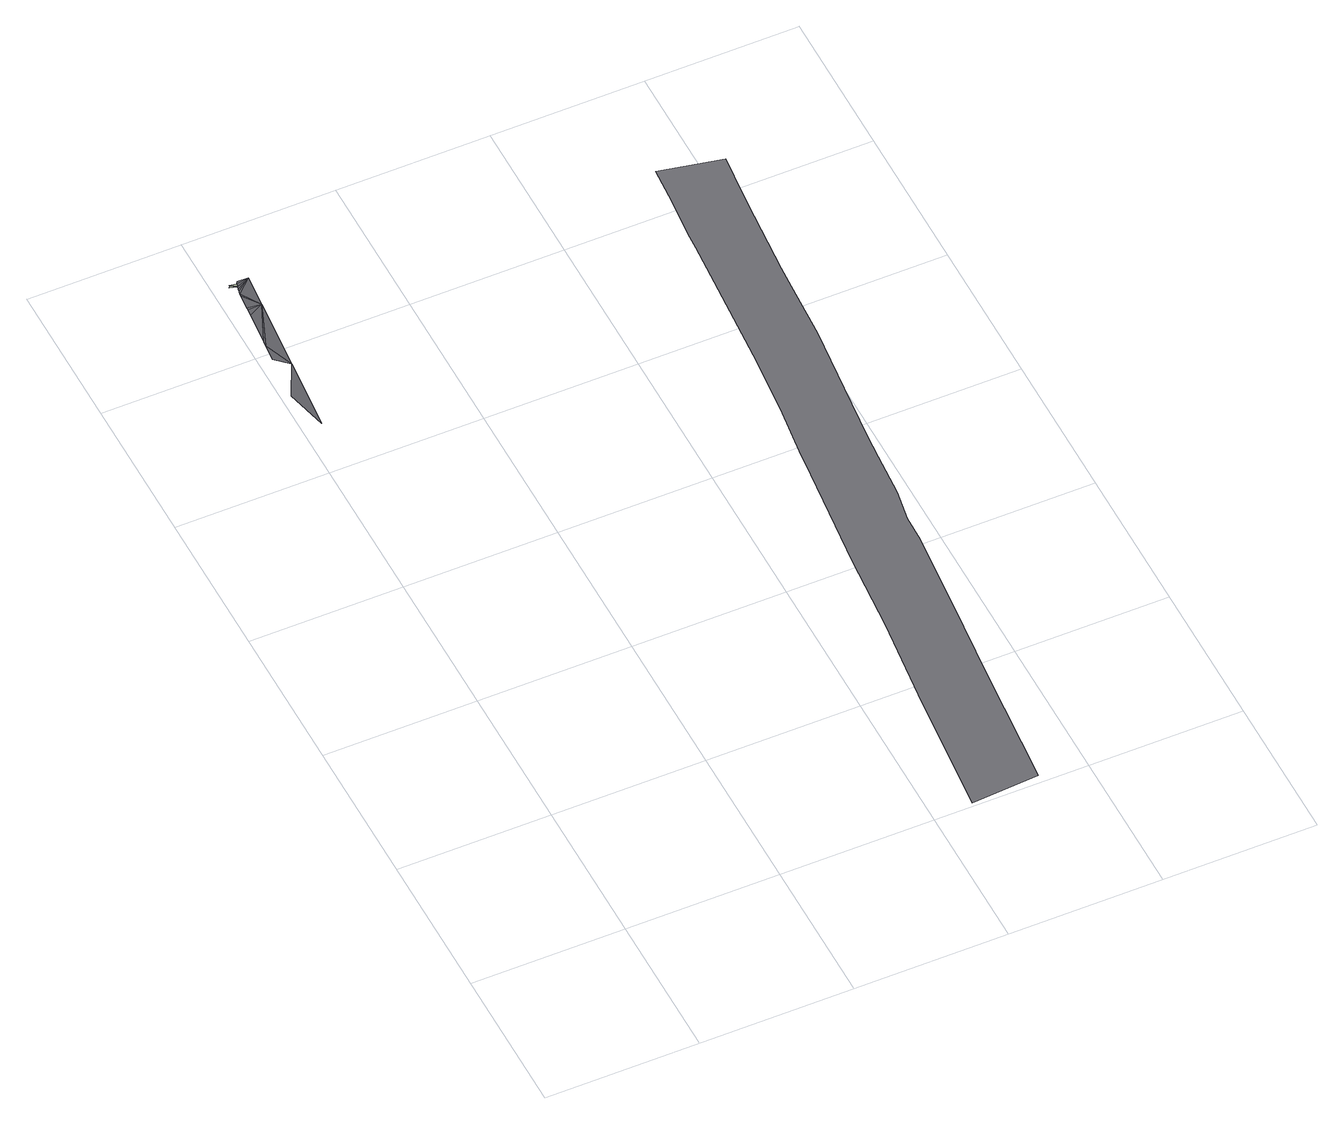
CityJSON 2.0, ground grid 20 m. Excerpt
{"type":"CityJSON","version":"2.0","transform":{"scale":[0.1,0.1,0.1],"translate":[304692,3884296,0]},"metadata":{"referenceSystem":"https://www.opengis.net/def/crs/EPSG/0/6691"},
"CityObjects":{
"road1":{"type":"Road","attributes":{"name":"3896号線","function":"4","RoadStructureAttribute.width":12.4,"RoadStructureAttribute.numberOfLanes":2},"geometry":[{"type":"MultiSurface","lod":"3","boundaries":[[[0,1,2]],[[3,4,2]],[[3,5,6]],[[5,7,6]],[[3,2,5]],[[7,5,8]],[[8,5,9]],[[10,9,5]],[[5,11,10]],[[12,13,14]],[[12,15,13]],[[13,16,14]],[[14,16,17]],[[18,19,11]],[[5,18,11]],[[18,13,20]],[[18,17,16]],[[18,21,17]],[[20,19,18]],[[16,13,18]]],"semantics":{"surfaces":[{"type":"TrafficArea","function":"2020"},{"type":"AuxiliaryTrafficArea","function":"1100"}],"values":[0,0,0,0,0,0,0,0,0,1,1,1,1,0,0,0,0,0,0,0]}}]},
"road2":{"type":"Road","attributes":{"RoadStructureAttribute.sectionType":"1"},"geometry":[{"type":"MultiSurface","lod":"1","boundaries":[[[22,23,24,25,26,27,28,29,30,31,32,33,34,35,36,37,38,39,40,41,42,43,44,45,46,47,48,49,50,51,52]]]}]}
},
"vertices":[
[5,913,20],[18,858,20],[27,958,20],[12,997,20],[10,974,20],[36,1058,20],[13,1004,20],[17,1048,20],[18,1057,20],[18,1061,20],[20,1081,20],[20,1084,20],[15,1101,20],[23,1095,20],[15,1102,20],[13,1098,20],[23,1096,20],[24,1100,20],[40,1103,20],[21,1088,20],[22,1092,20],[26,1103,20],
[547,1025,0],[541,955,0],[540,937,0],[535,866,0],[527,755,0],[519,665,0],[509,587,0],[506,555,0],[499,491,0],[491,411,0],[482,304,0],[469,187,0],[453,17,0],[453,14,0],[452,5,0],[540,11,0],[555,180,0],[567,300,0],[577,407,0],[578,444,0],[585,486,0],[589,546,0],[592,582,0],[600,661,0],[610,753,0],[614,833,0],[616,864,0],[623,952,0],[629,1019,0],[632,1048,0],[550,1066,0]
]}
